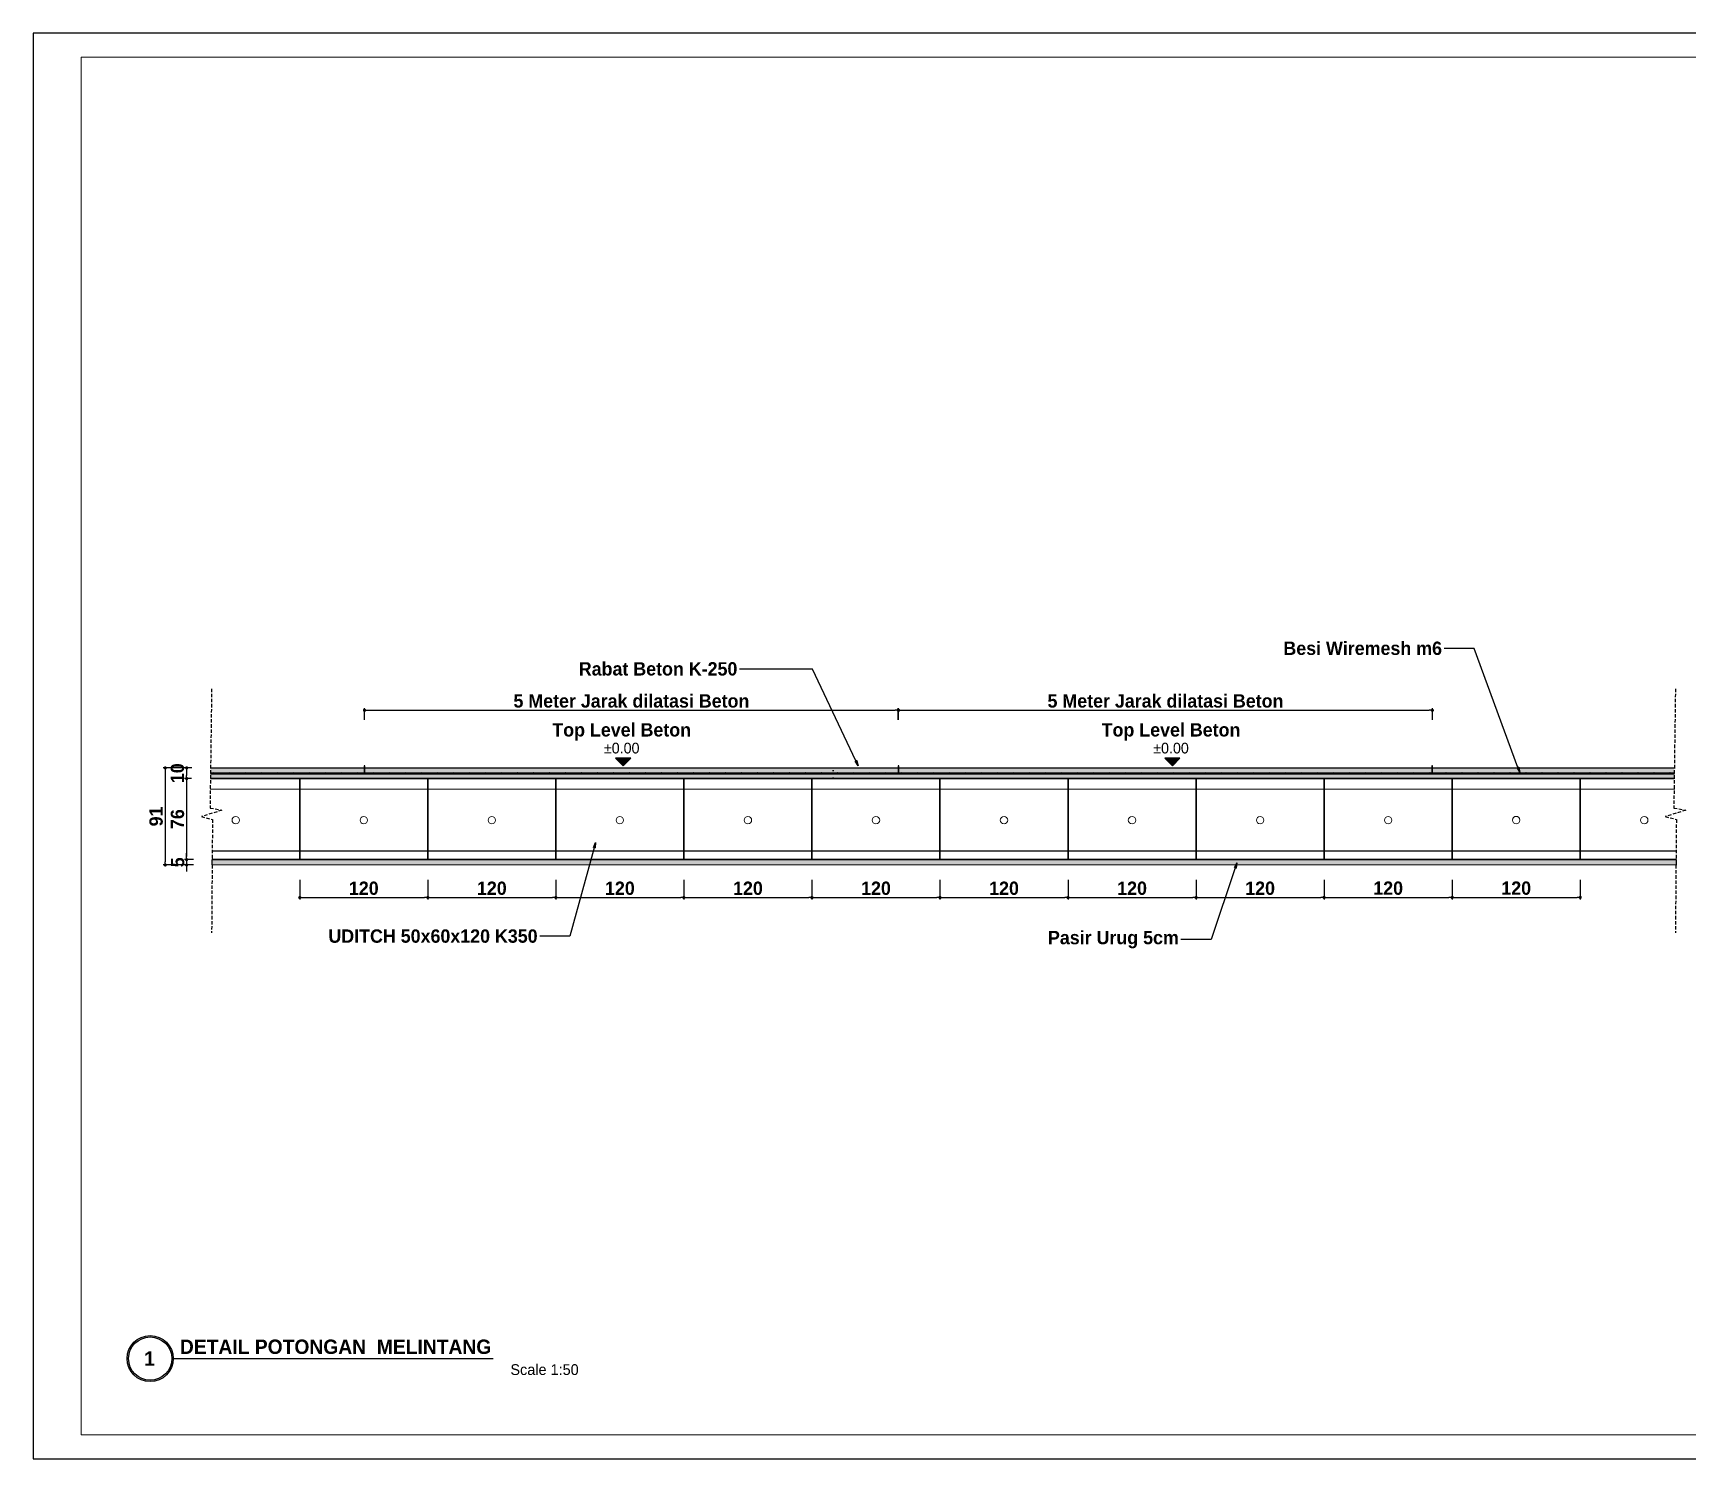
# Model space of a CAD drawing. Header units: centimetres. Extents: x -292707 to 138715, y -53922 to 66277.
# Drawn here: x 20275 to 21828, y -13009 to -11672 of the extents above; entities that cross this region are included whole.
import ezdxf
from ezdxf import colors
from ezdxf.entities.mleader import LeaderData, LeaderLine
from ezdxf.math import Vec2, Vec3

# ---------------------------------------------------------------- set-up
doc = ezdxf.new("R2010")
doc.units = ezdxf.units.CM
doc.linetypes.add('HIDDEN', pattern=[9.525, 6.35, -3.175])
for name, color, linetype in [('A-ALINE-3', 111, 'Continuous'), ('A-ALINE-4', 113, 'Continuous'), ('A-ALINE-7', 119, 'Continuous'), ('A-ANNOTATION', 144, 'Continuous'), ('A-DIM', 157, 'Continuous'), ('A-TEXT', 254, 'Continuous')]:
    doc.layers.add(name, color=color, linetype=linetype)
for name, color, linetype, lineweight, true_color in [('A-FILL-1', 250, 'Continuous', 0, 0x333333), ('A-FILL-2', 7, 'Continuous', 0, 0x4d4d4d), ('A-FILL-3', 7, 'Continuous', 0, 0x666666), ('A-FILL-7', 7, 'Continuous', 0, 0xcccccc)]:
    doc.layers.add(name, color=color, linetype=linetype, lineweight=lineweight, true_color=true_color)
doc.styles.add('Scale 50', font='GOTHICB.TTF', dxfattribs={"height": 12.5})
doc.styles.add('Scale 80', font='GOTHICB.TTF', dxfattribs={"height": 20})
doc.dimstyles.new('Scale 50', dxfattribs={"dimscale": 0, "dimtxt": 7.5, "dimasz": 3, "dimexe": 2, "dimexo": 2, "dimgap": 2, "dimtad": 1, "dimdec": 0, "dimtxsty": 'Scale 50', "dimblk": 'DOT', "dimcen": 2.5, "dimclrd": 256, "dimclre": 256, "dimclrt": 254, "dimadec": 0, "dimazin": 0, "dimtfac": 1, "dimtdec": 0, "dimtmove": 0, "dimatfit": 3, "dimldrblk": 'DOTSMALL', "dimfxl": 1, "dimtfillclr": 256, "dimlwd": -1, "dimlwe": -1, "dimarcsym": 0})

# ---------------------------------------------------------------- blocks, each defined once
blk = doc.blocks.new('A$Cee8faf8f')
at = {"layer": 'A-FILL-7'}
h = blk.add_hatch(color=256, dxfattribs=at)
h.dxf.hatch_style = 1
edge = h.paths.add_edge_path()
edge.add_arc((0.6, 0.6), 0.6, 0, 360)
at = {"layer": 'A-FILL-1', "ltscale": 0.25}
blk.add_circle((0.6, 0.6), 0.6, dxfattribs=at)
blk = doc.blocks.new('GFDFGGFDG')
at = {"ltscale": 0.25}
blk.add_lwpolyline([(14867.5, -12200.6), (14987.5, -12200.6), (14987.5, -12276.6), (14867.5, -12276.6)], close=True, dxfattribs=at)
at = {"layer": 'A-ALINE-3', "ltscale": 0.25}
blk.add_lwpolyline([(14867.5, -12276.6), (14987.5, -12276.6), (14987.5, -12268.6), (14867.5, -12268.6)], close=True, dxfattribs=at)
at = {"layer": 'A-FILL-2'}
for p, q in [((14867.5, -12200.6), (14870.5, -12200.6)), ((14867.5, -12210.6), (14867.5, -12200.6)), ((14896, -12200.6), (14870.5, -12200.6)), ((14899, -12200.6), (14896, -12200.6)), ((14924.5, -12200.6), (14899, -12200.6)), ((14924.5, -12200.6), (14927.5, -12200.6)), ((14927.5, -12200.6), (14930.5, -12200.6)), ((14956, -12200.6), (14930.5, -12200.6)), ((14959, -12200.6), (14956, -12200.6)), ((14984.5, -12200.6), (14959, -12200.6)), ((14984.5, -12200.6), (14987.5, -12200.6)), ((14987.5, -12200.6), (14987.5, -12210.6)), ((14867.5, -12210.6), (14870.5, -12210.6)), ((14867.5, -12210.6), (14867.5, -12260.6)), ((14870.5, -12210.6), (14896, -12210.6)), ((14899, -12210.6), (14896, -12210.6)), ((14899, -12210.6), (14924.5, -12210.6)), ((14924.5, -12210.6), (14927.5, -12210.6)), ((14927.5, -12210.6), (14930.5, -12210.6)), ((14930.5, -12210.6), (14956, -12210.6)), ((14959, -12210.6), (14956, -12210.6)), ((14959, -12210.6), (14984.5, -12210.6)), ((14984.5, -12210.6), (14987.5, -12210.6)), ((14987.5, -12210.6), (14987.5, -12260.6)), ((14867.5, -12268.6), (14867.5, -12260.6)), ((14987.5, -12268.6), (14987.5, -12260.6)), ((14867.5, -12268.6), (14867.5, -12269.6)), ((14924, -12268.6), (14867.5, -12268.6)), ((14867.5, -12269.6), (14867.5, -12276.6)), ((14867.5, -12276.6), (14987.5, -12276.6)), ((14924, -12268.6), (14931, -12268.6)), ((14987.5, -12268.6), (14931, -12268.6)), ((14987.5, -12269.6), (14987.5, -12268.6)), ((14987.5, -12269.6), (14987.5, -12276.6))]:
    blk.add_line(p, q, dxfattribs=at)
at = {"layer": 'A-FILL-2', "ltscale": 0.25}
blk.add_circle((14927.5, -12239.6), 3.5, dxfattribs=at)
blk = doc.blocks.new('jhgkjhkjhkjh')
at = {"layer": 'A-FILL-1', "ltscale": 0.25}
blk.add_lwpolyline([(-1286.61, 931.53), (-933.61, 931.53), (-933.61, 1218.53), (-1286.61, 1218.53)], close=True, dxfattribs=at)
at = {"layer": 'Defpoints'}
blk.add_lwpolyline([(-1296.61, 926.53), (-876.61, 926.53), (-876.61, 1223.53), (-1296.61, 1223.53)], close=True, dxfattribs=at)
blk = doc.blocks.new('*U587')
at = {"layer": 'A-ANNOTATION'}
h = blk.add_hatch(color=256, dxfattribs=at)
h.dxf.hatch_style = 1
h.paths.add_polyline_path([(62379.6, 26197.9, 1), (62443.6, 26197.9, 1)])
h.paths.add_polyline_path([(62441.6, 26197.9, -1), (62381.6, 26197.9, -1)], flags=16)
blk.add_lwpolyline([(62443.6, 26197.9), (62887.8, 26197.9)], dxfattribs=at)
for radius in [32, 30]:
    blk.add_circle((62411.6, 26197.9), radius, dxfattribs=at)
blk = doc.blocks.new('A$Cb77c0ee4')
at = {"layer": 'A-ANNOTATION'}
h = blk.add_hatch(color=256, dxfattribs=at)
h.dxf.hatch_style = 1
h.paths.add_polyline_path([(3, 1.5), (0, 1.5), (1.5, 0)])
edge = h.paths.add_edge_path(flags=17)
edge.add_line((3, 1.5), (0, 1.5))
for points in [[(3, 1.5), (0, 1.5)], [(3, 1.5), (0, 1.5), (1.5, 0), (3, 1.5)]]:
    blk.add_lwpolyline(points, dxfattribs=at)
blk = doc.blocks.new('_Dot')
at = {"color": 0, "linetype": 'ByBlock', "lineweight": -2}
blk.add_line((-0.5, 0), (-1, 0), dxfattribs=at)
at = {"color": 0, "linetype": 'ByBlock', "const_width": 0.5}
blk.add_lwpolyline([(-0.25, 0, 1), (0.25, 0, 1)], format="xyb", close=True, dxfattribs=at)
blk = doc.blocks.new('*D889')
at = {"layer": 'A-DIM', "ltscale": 0.25, "transparency": 16777216}
for p, q in [((20525.1, -12466), (20525.1, -12484.5)), ((20645.1, -12466), (20645.1, -12484.5)), ((20528.1, -12482.5), (20642.1, -12482.5))]:
    blk.add_line(p, q, dxfattribs=at)
at = {"layer": 'Defpoints', "color": 0, "ltscale": 0.25, "transparency": 16777216}
for p in [(20525.1, -12464), (20645.1, -12464), (20645.1, -12482.5)]:
    blk.add_point(p, dxfattribs=at)
at = {"layer": 'A-DIM', "ltscale": 0.25, "transparency": 16777216, "xscale": 3, "yscale": 3, "zscale": 3, "rotation": 180}
blk.add_blockref('_Dot', (20525.1, -12482.5), dxfattribs=at)
at = {"layer": 'A-DIM', "ltscale": 0.25, "transparency": 16777216, "xscale": 3, "yscale": 3, "zscale": 3}
blk.add_blockref('_Dot', (20645.1, -12482.5), dxfattribs=at)
at = {"layer": 'A-DIM', "color": 254, "ltscale": 0.25, "transparency": 16777216, "insert": (20585.1, -12473.9), "char_height": 12.5, "attachment_point": 5, "style": 'Scale 50'}
blk.add_mtext('120', dxfattribs=at)
blk = doc.blocks.new('_DotSmall')
at = {"color": 0, "linetype": 'ByBlock', "const_width": 0.5}
blk.add_lwpolyline([(-0.0625, 0, 1), (0.0625, 0, 1)], format="xyb", close=True, dxfattribs=at)
blk = doc.blocks.new('*D890')
at = {"layer": 'A-DIM', "ltscale": 5, "transparency": 16777216}
for p, q in [((20645.1, -12466), (20645.1, -12484.5)), ((20765.1, -12466), (20765.1, -12484.5)), ((20648.1, -12482.5), (20762.1, -12482.5))]:
    blk.add_line(p, q, dxfattribs=at)
at = {"layer": 'Defpoints', "color": 0, "ltscale": 5, "transparency": 16777216}
for p in [(20645.1, -12464), (20765.1, -12464), (20765.1, -12482.5)]:
    blk.add_point(p, dxfattribs=at)
at = {"layer": 'A-DIM', "ltscale": 5, "transparency": 16777216, "xscale": 3, "yscale": 3, "zscale": 3, "rotation": 180}
blk.add_blockref('_Dot', (20645.1, -12482.5), dxfattribs=at)
at = {"layer": 'A-DIM', "ltscale": 5, "transparency": 16777216, "xscale": 3, "yscale": 3, "zscale": 3}
blk.add_blockref('_Dot', (20765.1, -12482.5), dxfattribs=at)
at = {"layer": 'A-DIM', "color": 254, "ltscale": 5, "transparency": 16777216, "insert": (20705.1, -12473.9), "char_height": 12.5, "attachment_point": 5, "style": 'Scale 50'}
blk.add_mtext('120', dxfattribs=at)
blk = doc.blocks.new('*D895')
at = {"layer": 'A-DIM', "ltscale": 5, "transparency": 16777216}
for p, q in [((20765.1, -12466), (20765.1, -12484.5)), ((20885.1, -12466), (20885.1, -12484.5)), ((20768.1, -12482.5), (20882.1, -12482.5))]:
    blk.add_line(p, q, dxfattribs=at)
at = {"layer": 'Defpoints', "color": 0, "ltscale": 5, "transparency": 16777216}
for p in [(20765.1, -12464), (20885.1, -12464), (20885.1, -12482.5)]:
    blk.add_point(p, dxfattribs=at)
at = {"layer": 'A-DIM', "ltscale": 5, "transparency": 16777216, "xscale": 3, "yscale": 3, "zscale": 3, "rotation": 180}
blk.add_blockref('_Dot', (20765.1, -12482.5), dxfattribs=at)
at = {"layer": 'A-DIM', "ltscale": 5, "transparency": 16777216, "xscale": 3, "yscale": 3, "zscale": 3}
blk.add_blockref('_Dot', (20885.1, -12482.5), dxfattribs=at)
at = {"layer": 'A-DIM', "color": 254, "ltscale": 5, "transparency": 16777216, "insert": (20825.1, -12473.9), "char_height": 12.5, "attachment_point": 5, "style": 'Scale 50'}
blk.add_mtext('120', dxfattribs=at)
blk = doc.blocks.new('*D896')
at = {"layer": 'A-DIM', "ltscale": 5, "transparency": 16777216}
for p, q in [((20885.1, -12466), (20885.1, -12484.5)), ((21005.1, -12466), (21005.1, -12484.5)), ((20888.1, -12482.5), (21002.1, -12482.5))]:
    blk.add_line(p, q, dxfattribs=at)
at = {"layer": 'Defpoints', "color": 0, "ltscale": 5, "transparency": 16777216}
for p in [(20885.1, -12464), (21005.1, -12464), (21005.1, -12482.5)]:
    blk.add_point(p, dxfattribs=at)
at = {"layer": 'A-DIM', "ltscale": 5, "transparency": 16777216, "xscale": 3, "yscale": 3, "zscale": 3, "rotation": 180}
blk.add_blockref('_Dot', (20885.1, -12482.5), dxfattribs=at)
at = {"layer": 'A-DIM', "ltscale": 5, "transparency": 16777216, "xscale": 3, "yscale": 3, "zscale": 3}
blk.add_blockref('_Dot', (21005.1, -12482.5), dxfattribs=at)
at = {"layer": 'A-DIM', "color": 254, "ltscale": 5, "transparency": 16777216, "insert": (20945.1, -12473.9), "char_height": 12.5, "attachment_point": 5, "style": 'Scale 50'}
blk.add_mtext('120', dxfattribs=at)
blk = doc.blocks.new('*D897')
at = {"layer": 'A-DIM', "ltscale": 5, "transparency": 16777216}
for p, q in [((21005.1, -12466), (21005.1, -12484.5)), ((21125.1, -12466), (21125.1, -12484.5)), ((21008.1, -12482.5), (21122.1, -12482.5))]:
    blk.add_line(p, q, dxfattribs=at)
at = {"layer": 'Defpoints', "color": 0, "ltscale": 5, "transparency": 16777216}
for p in [(21005.1, -12464), (21125.1, -12464), (21125.1, -12482.5)]:
    blk.add_point(p, dxfattribs=at)
at = {"layer": 'A-DIM', "ltscale": 5, "transparency": 16777216, "xscale": 3, "yscale": 3, "zscale": 3, "rotation": 180}
blk.add_blockref('_Dot', (21005.1, -12482.5), dxfattribs=at)
at = {"layer": 'A-DIM', "ltscale": 5, "transparency": 16777216, "xscale": 3, "yscale": 3, "zscale": 3}
blk.add_blockref('_Dot', (21125.1, -12482.5), dxfattribs=at)
at = {"layer": 'A-DIM', "color": 254, "ltscale": 5, "transparency": 16777216, "insert": (21065.1, -12473.9), "char_height": 12.5, "attachment_point": 5, "style": 'Scale 50'}
blk.add_mtext('120', dxfattribs=at)
blk = doc.blocks.new('*D898')
at = {"layer": 'A-DIM', "ltscale": 5, "transparency": 16777216}
for p, q in [((21125.1, -12466), (21125.1, -12484.5)), ((21245.1, -12466), (21245.1, -12484.5)), ((21128.1, -12482.5), (21242.1, -12482.5))]:
    blk.add_line(p, q, dxfattribs=at)
at = {"layer": 'Defpoints', "color": 0, "ltscale": 5, "transparency": 16777216}
for p in [(21125.1, -12464), (21245.1, -12464), (21245.1, -12482.5)]:
    blk.add_point(p, dxfattribs=at)
at = {"layer": 'A-DIM', "ltscale": 5, "transparency": 16777216, "xscale": 3, "yscale": 3, "zscale": 3, "rotation": 180}
blk.add_blockref('_Dot', (21125.1, -12482.5), dxfattribs=at)
at = {"layer": 'A-DIM', "ltscale": 5, "transparency": 16777216, "xscale": 3, "yscale": 3, "zscale": 3}
blk.add_blockref('_Dot', (21245.1, -12482.5), dxfattribs=at)
at = {"layer": 'A-DIM', "color": 254, "ltscale": 5, "transparency": 16777216, "insert": (21185.1, -12473.9), "char_height": 12.5, "attachment_point": 5, "style": 'Scale 50'}
blk.add_mtext('120', dxfattribs=at)
blk = doc.blocks.new('*D899')
at = {"layer": 'A-DIM', "ltscale": 5, "transparency": 16777216}
for p, q in [((21245.1, -12466), (21245.1, -12484.5)), ((21365.1, -12466), (21365.1, -12484.5)), ((21248.1, -12482.5), (21362.1, -12482.5))]:
    blk.add_line(p, q, dxfattribs=at)
at = {"layer": 'Defpoints', "color": 0, "ltscale": 5, "transparency": 16777216}
for p in [(21245.1, -12464), (21365.1, -12464), (21365.1, -12482.5)]:
    blk.add_point(p, dxfattribs=at)
at = {"layer": 'A-DIM', "ltscale": 5, "transparency": 16777216, "xscale": 3, "yscale": 3, "zscale": 3, "rotation": 180}
blk.add_blockref('_Dot', (21245.1, -12482.5), dxfattribs=at)
at = {"layer": 'A-DIM', "ltscale": 5, "transparency": 16777216, "xscale": 3, "yscale": 3, "zscale": 3}
blk.add_blockref('_Dot', (21365.1, -12482.5), dxfattribs=at)
at = {"layer": 'A-DIM', "color": 254, "ltscale": 5, "transparency": 16777216, "insert": (21305.1, -12473.9), "char_height": 12.5, "attachment_point": 5, "style": 'Scale 50'}
blk.add_mtext('120', dxfattribs=at)
blk = doc.blocks.new('*D900')
at = {"layer": 'A-DIM', "ltscale": 5, "transparency": 16777216}
for p, q in [((21365.1, -12466), (21365.1, -12484.5)), ((21485.1, -12466), (21485.1, -12484.5)), ((21368.1, -12482.5), (21482.1, -12482.5))]:
    blk.add_line(p, q, dxfattribs=at)
at = {"layer": 'Defpoints', "color": 0, "ltscale": 5, "transparency": 16777216}
for p in [(21365.1, -12464), (21485.1, -12464), (21485.1, -12482.5)]:
    blk.add_point(p, dxfattribs=at)
at = {"layer": 'A-DIM', "ltscale": 5, "transparency": 16777216, "xscale": 3, "yscale": 3, "zscale": 3, "rotation": 180}
blk.add_blockref('_Dot', (21365.1, -12482.5), dxfattribs=at)
at = {"layer": 'A-DIM', "ltscale": 5, "transparency": 16777216, "xscale": 3, "yscale": 3, "zscale": 3}
blk.add_blockref('_Dot', (21485.1, -12482.5), dxfattribs=at)
at = {"layer": 'A-DIM', "color": 254, "ltscale": 5, "transparency": 16777216, "insert": (21425.1, -12473.9), "char_height": 12.5, "attachment_point": 5, "style": 'Scale 50'}
blk.add_mtext('120', dxfattribs=at)
blk = doc.blocks.new('*D901')
at = {"layer": 'A-DIM', "ltscale": 5, "transparency": 16777216}
for p, q in [((21485.1, -12465.9), (21485.1, -12484.4)), ((21605.1, -12465.9), (21605.1, -12484.4)), ((21488.1, -12482.4), (21602.1, -12482.4))]:
    blk.add_line(p, q, dxfattribs=at)
at = {"layer": 'Defpoints', "color": 0, "ltscale": 5, "transparency": 16777216}
for p in [(21485.1, -12463.9), (21605.1, -12463.9), (21605.1, -12482.4)]:
    blk.add_point(p, dxfattribs=at)
at = {"layer": 'A-DIM', "ltscale": 5, "transparency": 16777216, "xscale": 3, "yscale": 3, "zscale": 3, "rotation": 180}
blk.add_blockref('_Dot', (21485.1, -12482.4), dxfattribs=at)
at = {"layer": 'A-DIM', "ltscale": 5, "transparency": 16777216, "xscale": 3, "yscale": 3, "zscale": 3}
blk.add_blockref('_Dot', (21605.1, -12482.4), dxfattribs=at)
at = {"layer": 'A-DIM', "color": 254, "ltscale": 5, "transparency": 16777216, "insert": (21545.1, -12473.8), "char_height": 12.5, "attachment_point": 5, "style": 'Scale 50'}
blk.add_mtext('120', dxfattribs=at)
blk = doc.blocks.new('*D902')
at = {"layer": 'A-DIM', "ltscale": 5, "transparency": 16777216}
for p, q in [((21605.1, -12465.9), (21605.1, -12484.4)), ((21725.1, -12465.9), (21725.1, -12484.4)), ((21608.1, -12482.4), (21722.1, -12482.4))]:
    blk.add_line(p, q, dxfattribs=at)
at = {"layer": 'Defpoints', "color": 0, "ltscale": 5, "transparency": 16777216}
for p in [(21605.1, -12463.9), (21725.1, -12463.9), (21725.1, -12482.4)]:
    blk.add_point(p, dxfattribs=at)
at = {"layer": 'A-DIM', "ltscale": 5, "transparency": 16777216, "xscale": 3, "yscale": 3, "zscale": 3, "rotation": 180}
blk.add_blockref('_Dot', (21605.1, -12482.4), dxfattribs=at)
at = {"layer": 'A-DIM', "ltscale": 5, "transparency": 16777216, "xscale": 3, "yscale": 3, "zscale": 3}
blk.add_blockref('_Dot', (21725.1, -12482.4), dxfattribs=at)
at = {"layer": 'A-DIM', "color": 254, "ltscale": 5, "transparency": 16777216, "insert": (21665.1, -12473.8), "char_height": 12.5, "attachment_point": 5, "style": 'Scale 50'}
blk.add_mtext('120', dxfattribs=at)
blk = doc.blocks.new('*D903')
at = {"layer": 'A-DIM', "ltscale": 5, "transparency": 16777216}
for p, q in [((20585.8, -12315.9), (20585.8, -12305)), ((20588.8, -12307), (21083, -12307)), ((21086, -12315.9), (21086, -12305))]:
    blk.add_line(p, q, dxfattribs=at)
at = {"layer": 'Defpoints', "color": 0, "ltscale": 5, "transparency": 16777216}
for p in [(21086, -12307), (20585.8, -12317.9), (21086, -12317.9)]:
    blk.add_point(p, dxfattribs=at)
at = {"layer": 'A-DIM', "ltscale": 5, "transparency": 16777216, "xscale": 3, "yscale": 3, "zscale": 3, "rotation": 180}
blk.add_blockref('_Dot', (20585.8, -12307), dxfattribs=at)
at = {"layer": 'A-DIM', "ltscale": 5, "transparency": 16777216, "xscale": 3, "yscale": 3, "zscale": 3}
blk.add_blockref('_Dot', (21086, -12307), dxfattribs=at)
at = {"layer": 'A-DIM', "color": 254, "ltscale": 5, "transparency": 16777216, "insert": (20835.9, -12298.3), "char_height": 12.5, "width": 259.105, "attachment_point": 5, "style": 'Scale 50'}
blk.add_mtext('5 Meter Jarak dilatasi Beton', dxfattribs=at)
blk = doc.blocks.new('*D904')
at = {"layer": 'A-DIM', "ltscale": 5, "transparency": 16777216}
for p, q in [((21086.3, -12315.9), (21086.3, -12305)), ((21089.3, -12307), (21583.5, -12307)), ((21586.5, -12315.9), (21586.5, -12305))]:
    blk.add_line(p, q, dxfattribs=at)
at = {"layer": 'Defpoints', "color": 0, "ltscale": 5, "transparency": 16777216}
for p in [(21586.5, -12307), (21086.3, -12317.9), (21586.5, -12317.9)]:
    blk.add_point(p, dxfattribs=at)
at = {"layer": 'A-DIM', "ltscale": 5, "transparency": 16777216, "xscale": 3, "yscale": 3, "zscale": 3, "rotation": 180}
blk.add_blockref('_Dot', (21086.3, -12307), dxfattribs=at)
at = {"layer": 'A-DIM', "ltscale": 5, "transparency": 16777216, "xscale": 3, "yscale": 3, "zscale": 3}
blk.add_blockref('_Dot', (21586.5, -12307), dxfattribs=at)
at = {"layer": 'A-DIM', "color": 254, "ltscale": 5, "transparency": 16777216, "insert": (21336.4, -12298.3), "char_height": 12.5, "width": 292.56, "attachment_point": 5, "style": 'Scale 50'}
blk.add_mtext('5 Meter Jarak dilatasi Beton', dxfattribs=at)
blk = doc.blocks.new('_Closed')
at = {"color": 0, "linetype": 'ByBlock', "lineweight": -2}
for p, q in [((-1, 0.17), (0, 0)), ((-1, 0.17), (-1, -0.17)), ((0, 0), (-1, -0.17)), ((0, 0), (-1, 0))]:
    blk.add_line(p, q, dxfattribs=at)
blk = doc.blocks.new('*D891')
at = {"layer": 'A-DIM', "ltscale": 5, "transparency": 16777216}
for p, q in [((20423.9, -12361), (20417.1, -12361)), ((20423.7, -12371), (20417.1, -12371)), ((20419.1, -12364), (20419.1, -12368))]:
    blk.add_line(p, q, dxfattribs=at)
at = {"layer": 'Defpoints', "color": 0, "ltscale": 5, "transparency": 16777216}
for p in [(20419.1, -12371), (20425.7, -12371), (20425.9, -12361)]:
    blk.add_point(p, dxfattribs=at)
at = {"layer": 'A-DIM', "ltscale": 5, "transparency": 16777216, "xscale": 3, "yscale": 3, "zscale": 3}
for p, rotation in [((20419.1, -12361), 90), ((20419.1, -12371), 270)]:
    blk.add_blockref('_Dot', p, dxfattribs=dict(at, rotation=rotation))
at = {"layer": 'A-DIM', "color": 254, "ltscale": 5, "transparency": 16777216, "insert": (20410.5, -12366), "char_height": 12.5, "attachment_point": 5, "rotation": 90, "style": 'Scale 50'}
blk.add_mtext('10', dxfattribs=at)
blk = doc.blocks.new('*D892')
at = {"layer": 'A-DIM', "ltscale": 5, "transparency": 16777216}
for p, q in [((20423.7, -12371), (20417.1, -12371)), ((20419.1, -12374), (20419.1, -12444)), ((20425.4, -12447), (20417.1, -12447))]:
    blk.add_line(p, q, dxfattribs=at)
at = {"layer": 'Defpoints', "color": 0, "ltscale": 5, "transparency": 16777216}
for p in [(20425.7, -12371), (20419.1, -12447), (20427.4, -12447)]:
    blk.add_point(p, dxfattribs=at)
at = {"layer": 'A-DIM', "ltscale": 5, "transparency": 16777216, "xscale": 3, "yscale": 3, "zscale": 3}
for p, rotation in [((20419.1, -12371), 90), ((20419.1, -12447), 270)]:
    blk.add_blockref('_Dot', p, dxfattribs=dict(at, rotation=rotation))
at = {"layer": 'A-DIM', "color": 254, "ltscale": 5, "transparency": 16777216, "insert": (20410.5, -12409), "char_height": 12.5, "attachment_point": 5, "rotation": 90, "style": 'Scale 50'}
blk.add_mtext('76', dxfattribs=at)
blk = doc.blocks.new('*D893')
at = {"layer": 'A-DIM', "ltscale": 5, "transparency": 16777216}
for p, q in [((20425.4, -12447), (20417.1, -12447)), ((20419.1, -12444), (20419.1, -12441)), ((20419.1, -12447), (20419.1, -12452)), ((20425.4, -12452), (20417.1, -12452)), ((20419.1, -12455), (20419.1, -12458))]:
    blk.add_line(p, q, dxfattribs=at)
at = {"layer": 'Defpoints', "color": 0, "ltscale": 5, "transparency": 16777216}
for p in [(20427.4, -12447), (20419.1, -12452), (20427.4, -12452)]:
    blk.add_point(p, dxfattribs=at)
at = {"layer": 'A-DIM', "ltscale": 5, "transparency": 16777216, "xscale": 3, "yscale": 3, "zscale": 3}
for p, rotation in [((20419.1, -12447), 270), ((20419.1, -12452), 90)]:
    blk.add_blockref('_Dot', p, dxfattribs=dict(at, rotation=rotation))
at = {"layer": 'A-DIM', "color": 254, "ltscale": 5, "transparency": 16777216, "insert": (20410.7, -12449.5), "char_height": 12.5, "attachment_point": 5, "rotation": 90, "style": 'Scale 50'}
blk.add_mtext('5', dxfattribs=at)
blk = doc.blocks.new('*D894')
at = {"layer": 'A-DIM', "ltscale": 5, "transparency": 16777216}
for p, q in [((20423.9, -12361), (20397.1, -12361)), ((20399.1, -12364), (20399.1, -12449)), ((20423.9, -12452), (20397.1, -12452))]:
    blk.add_line(p, q, dxfattribs=at)
at = {"layer": 'Defpoints', "color": 0, "ltscale": 5, "transparency": 16777216}
for p in [(20425.9, -12361), (20399.1, -12452), (20425.9, -12452)]:
    blk.add_point(p, dxfattribs=at)
at = {"layer": 'A-DIM', "ltscale": 5, "transparency": 16777216, "xscale": 3, "yscale": 3, "zscale": 3}
for p, rotation in [((20399.1, -12361), 90), ((20399.1, -12452), 270)]:
    blk.add_blockref('_Dot', p, dxfattribs=dict(at, rotation=rotation))
at = {"layer": 'A-DIM', "color": 254, "ltscale": 5, "transparency": 16777216, "insert": (20390.5, -12406.5), "char_height": 12.5, "attachment_point": 5, "rotation": 90, "style": 'Scale 50'}
blk.add_mtext('91', dxfattribs=at)

msp = doc.modelspace()

# ---------------------------------------------------------------- hatches: boundary and pattern name
at = {"ltscale": 5}
h = msp.add_hatch(dxfattribs=at)
h.set_pattern_fill('ANGLE', color=256)
h.set_pattern_definition([(0, (5492.428, -5e-12), (0, 6.985), [5.08, -1.905]), (90, (5492.428, -5e-12), (-6.985, 4e-16), [5.08, -1.905])])
h.paths.add_polyline_path([(21025.1, -12371), (21025.6, -12371), (21025.6, -12359), (21025.1, -12359)])
at = {"layer": 'A-FILL-2'}
h = msp.add_hatch(color=256, dxfattribs=at)
h.dxf.hatch_style = 1
h.paths.add_polyline_path([(20585.5, -12365), (20586, -12365), (20586, -12359), (20585.5, -12359)])
h = msp.add_hatch(color=256, dxfattribs=at)
h.dxf.hatch_style = 1
h.paths.add_polyline_path([(21086, -12365), (21086.5, -12365), (21086.5, -12359), (21086, -12359)])
h = msp.add_hatch(color=256, dxfattribs=at)
h.dxf.hatch_style = 1
h.paths.add_polyline_path([(21586, -12365), (21586.5, -12365), (21586.5, -12359), (21586, -12359)])
at = {"layer": 'A-FILL-3', "ltscale": 0.25}
h = msp.add_hatch(dxfattribs=at)
h.set_pattern_fill('AR-CONC', color=256, scale=0.09)
h.set_pattern_definition([(50, (-29314.906, 28055.769), (16.3966202, -1.4345177), [1.7145, -18.8595]), (355, (-29314.906, 28055.77), (-3.171908, 17.195116), [1.3716, -15.0876526]), (100.451445, (-29313.54, 28055.65), (13.2247122, 15.7605977), [1.457101, -16.028122]), (46.1842, (-29314.906, 28060.341), (24.3971137, -3.7838095), [2.57175, -28.28925]), (96.635558, (-29312.873, 28060.026), (21.366372, 22.268351), [2.185652, -24.042205]), (351.18415, (-29314.906, 28060.34), (21.366372, 22.268351), [2.057397, -22.631376]), (21, (-29312.62, 28059.198), (13.6452952, -9.2038678), [1.7145, -18.8595]), (326, (-29312.62, 28059.198), (5.5621826, 16.576917), [1.3716, -15.0876]), (71.451445, (-29311.483, 28058.431), (19.2074777, 7.3730492), [1.457101, -16.0280944]), (37.5, (-29314.906, 28055.769), (0.2779743, 7.6099535), [0, -14.90472, 0, -15.3162, 0, -15.14475]), (7.5, (-29314.906, 28055.769), (6.0137696, 9.0162517), [0, -8.73252, 0, -14.56182, 0, -5.77215]), (327.5, (-29320.004, 28055.769), (12.20315357, -0.51558696), [0, -5.715, 0, -17.8308, 0, -23.6601]), (317.5, (-29322.29, 28055.769), (13.3316263, 2.2883842), [0, -7.4295, 0, -11.84148, 0, -16.8021])])
h.paths.add_polyline_path([(21813.2, -12371), (21813.4, -12361), (20441.5, -12361), (20441.4, -12371)])
at = {"layer": 'A-FILL-7'}
h = msp.add_hatch(color=256, dxfattribs=at)
h.dxf.hatch_style = 1
h.paths.add_polyline_path([(21813.3, -12366.5), (21813.3, -12366), (20441.4, -12366), (20441.4, -12366.6)])

# ---------------------------------------------------------------- linework, layer by layer
at = {"ltscale": 0.25}
for points in [[(20441.4, -12371), (20525.1, -12371), (20525.1, -12447), (20443, -12447)], [(21814.9, -12447), (21725.1, -12447), (21725.1, -12371), (21813.2, -12371)]]:
    msp.add_lwpolyline(points, dxfattribs=at)
at = {"layer": 'A-ALINE-3', "ltscale": 0.25}
for points in [[(20443, -12447), (20525.1, -12447), (20525.1, -12439), (20443.1, -12439)], [(21814.9, -12439), (21725.1, -12439), (21725.1, -12447), (21814.9, -12447)]]:
    msp.add_lwpolyline(points, dxfattribs=at)
at = {"layer": 'A-ALINE-7', "ltscale": 5}
for points in [[(20585.5, -12365), (20586, -12365), (20586, -12359), (20585.5, -12359)], [(21086, -12365), (21086.5, -12365), (21086.5, -12359), (21086, -12359)], [(21586, -12365), (21586.5, -12365), (21586.5, -12359), (21586, -12359)]]:
    msp.add_lwpolyline(points, close=True, dxfattribs=at)
at = {"layer": 'A-FILL-2'}
for p, q in [((20462.1, -12371), (20441.4, -12371)), ((20462.1, -12371), (20465.1, -12371)), ((20465.1, -12371), (20468.1, -12371)), ((20493.6, -12371), (20468.1, -12371)), ((20496.6, -12371), (20493.6, -12371)), ((20522.1, -12371), (20496.6, -12371)), ((20522.1, -12371), (20525.1, -12371)), ((20525.1, -12371), (20525.1, -12381)), ((21725.1, -12371), (21728.1, -12371)), ((21725.1, -12381), (21725.1, -12371)), ((21753.6, -12371), (21728.1, -12371)), ((21756.6, -12371), (21753.6, -12371)), ((21782.1, -12371), (21756.6, -12371)), ((21782.1, -12371), (21785.1, -12371)), ((21785.1, -12371), (21788.1, -12371)), ((21813.6, -12371), (21788.1, -12371)), ((20441.2, -12381), (20462.1, -12381)), ((20462.1, -12381), (20465.1, -12381)), ((20465.1, -12381), (20468.1, -12381)), ((20468.1, -12381), (20493.6, -12381)), ((20496.6, -12381), (20493.6, -12381)), ((20496.6, -12381), (20522.1, -12381)), ((20522.1, -12381), (20525.1, -12381)), ((20525.1, -12381), (20525.1, -12431)), ((21725.1, -12381), (21728.1, -12381)), ((21725.1, -12381), (21725.1, -12431)), ((21728.1, -12381), (21753.6, -12381)), ((21756.6, -12381), (21753.6, -12381)), ((21756.6, -12381), (21782.1, -12381)), ((21782.1, -12381), (21785.1, -12381)), ((21785.1, -12381), (21788.1, -12381)), ((21788.1, -12381), (21813.6, -12381)), ((20525.1, -12439), (20525.1, -12431)), ((21725.1, -12439), (21725.1, -12431)), ((20443, -12447), (20525.1, -12447)), ((20461.6, -12439), (20443.1, -12439)), ((20461.6, -12439), (20468.6, -12439)), ((20525.1, -12439), (20468.6, -12439)), ((20525.1, -12440), (20525.1, -12439)), ((20525.1, -12440), (20525.1, -12447)), ((21725.1, -12439), (21725.1, -12440)), ((21781.6, -12439), (21725.1, -12439)), ((21725.1, -12440), (21725.1, -12447)), ((21725.1, -12447), (21814.9, -12447)), ((21781.6, -12439), (21788.6, -12439)), ((21814.9, -12439), (21788.6, -12439))]:
    msp.add_line(p, q, dxfattribs=at)
at = {"layer": 'A-FILL-2', "ltscale": 0.25}
for centre in [(20465.1, -12410), (21785.1, -12410)]:
    msp.add_circle(centre, 3.5, dxfattribs=at)
at = {"layer": 'A-TEXT', "linetype": 'HIDDEN', "ltscale": 0.5}
for points in [[(20442.5, -12286.8), (20441, -12398.6), (20452.1, -12400.7), (20432.9, -12406.6), (20443.3, -12409.3), (20442.5, -12515.5)], [(21814.3, -12286.8), (21812.8, -12398.6), (21824, -12400.7), (21804.7, -12406.6), (21815.2, -12409.3), (21814.3, -12515.5)]]:
    msp.add_lwpolyline(points, dxfattribs=at)
at = {"layer": 'A-TEXT', "ltscale": 0.25}
for points in [[(21813.3, -12366), (20441.4, -12366)], [(20441.4, -12366.6), (21813.3, -12366.5)], [(21813.2, -12370.9), (20441.4, -12371)], [(21813.2, -12370.9), (20441.4, -12371)], [(20441.5, -12361), (21813.4, -12361)]]:
    msp.add_lwpolyline(points, dxfattribs=at)

# ---------------------------------------------------------------- block references
at = {"ltscale": 0.25, "xscale": 4.711602529588466, "yscale": 4.711602529588466, "zscale": 4.711602529588466}
for p in [(20821.1, -12359), (21335.8, -12359)]:
    msp.add_blockref('A$Cb77c0ee4', p, dxfattribs=at)
for p in [(5657.6, -170.4), (5777.6, -170.4), (5897.6, -170.4), (6017.6, -170.4), (6137.6, -170.4), (6257.6, -170.4), (6377.6, -170.4), (6497.6, -170.4), (6617.6, -170.4), (6737.6, -170.3)]:
    msp.add_blockref('GFDFGGFDG', p)
at = {"layer": 'A-ALINE-7', "ltscale": 0.25, "xscale": 0.4999999999995392, "yscale": 0.4999999999995392, "zscale": 0.4999999999995392}
for p in [(20443.8, -12366), (20458.8, -12366), (20473.8, -12366), (20488.8, -12366), (20503.8, -12366), (20518.8, -12366), (20533.8, -12366), (20548.8, -12366), (20563.8, -12366), (20578.8, -12366), (20593.8, -12366), (20608.8, -12366), (20623.8, -12366), (20638.8, -12366), (20653.8, -12366), (20668.8, -12366), (20683.8, -12366), (20698.8, -12366), (20713.8, -12366), (20728.8, -12366), (20743.8, -12366), (20758.8, -12366), (20773.8, -12366), (20788.8, -12366), (20803.8, -12366), (20818.8, -12366), (20833.8, -12366), (20848.8, -12366), (20863.8, -12366), (20878.8, -12366), (20893.8, -12366), (20908.8, -12366), (20923.8, -12366), (20938.8, -12366), (20953.8, -12366), (20968.8, -12366), (20983.8, -12366), (20998.8, -12366), (21013.8, -12366), (21028.8, -12366), (21043.8, -12366), (21058.8, -12366), (21073.8, -12366), (21088.8, -12366), (21103.8, -12366), (21118.8, -12366), (21133.8, -12366), (21148.8, -12366), (21163.8, -12366), (21178.8, -12366), (21193.8, -12366), (21208.8, -12366), (21223.8, -12366), (21238.8, -12366), (21253.8, -12366), (21268.8, -12366), (21283.8, -12366), (21298.8, -12366), (21313.8, -12366), (21328.8, -12366), (21343.8, -12366), (21358.8, -12366), (21373.8, -12366), (21388.8, -12366), (21403.8, -12366), (21418.8, -12366), (21433.8, -12366), (21448.8, -12366), (21463.8, -12366), (21478.8, -12366), (21493.8, -12366), (21508.8, -12366), (21523.8, -12366), (21538.8, -12366), (21553.8, -12366), (21568.8, -12366), (21583.8, -12366), (21598.8, -12366), (21613.8, -12366), (21628.8, -12366), (21643.8, -12366), (21658.8, -12366), (21673.8, -12366), (21688.8, -12366), (21703.8, -12366), (21718.8, -12366), (21733.8, -12366), (21748.8, -12366), (21763.8, -12366), (21778.8, -12366), (21793.8, -12366), (21808.8, -12366)]:
    msp.add_blockref('A$Cee8faf8f', p, dxfattribs=at)
at = {"layer": 'A-TEXT'}
for name, p, xscale, yscale, zscale in [('jhgkjhkjhkjh', (26110, -17178.1), 4.5, 4.5, 4.5), ('*U587', (-21742.9, -30598.3), 0.6749999999999999, 0.6749999999999999, 0.6749999999999999)]:
    msp.add_blockref(name, p, dxfattribs=dict(at, xscale=xscale, yscale=yscale, zscale=zscale))

# ---------------------------------------------------------------- texts
at = {"ltscale": 0.25, "attachment_point": 5, "style": 'Scale 50'}
for s, insert, char_height in [('Top Level Beton', (20826.8, -12327.2), 12.5), ('Top Level Beton', (21341.6, -12327.2), 12.5), ('{\\fCentury Gothic|b0|i0|c0|p34;%%P0.00}', (20826.8, -12342.5), 10), ('{\\fCentury Gothic|b0|i0|c0|p34;%%P0.00}', (21341.6, -12342.5), 10)]:
    msp.add_mtext_dynamic_manual_height_columns(s, width=146.541, gutter_width=62.5, heights=[0], dxfattribs=dict(at, insert=insert, char_height=char_height))
at = {"layer": 'A-TEXT', "ltscale": 0.25, "style": 'Scale 80'}
for s, width, insert, char_height, attachment_point in [('DETAIL POTONGAN  MELINTANG', 425.871, (20704.6, -12903.7), 13.5, 6), ('1', 41.85, (20384.3, -12914.7), 13.5, 5), ('{\\fCentury Gothic|b0|i0|c0|p34;Scale 1:50}', 366.088, (20786.5, -12925.1), 10.125, 6)]:
    msp.add_mtext_dynamic_manual_height_columns(s, width=width, gutter_width=50.6, heights=[0], dxfattribs=dict(at, insert=insert, char_height=char_height, attachment_point=attachment_point))

# ---------------------------------------------------------------- dimensions: what is measured, and where the dimension line sits
at = {"layer": 'A-DIM', "ltscale": 5}
for base, p1, p2, picture, middle in [((21086, -12307), (20585.8, -12317.9), (21086, -12317.9), '*D903', (20835.9, -12298.3)), ((21586.5, -12307), (21086.3, -12317.9), (21586.5, -12317.9), '*D904', (21336.4, -12298.3))]:
    dim = msp.add_linear_dim(base=base, p1=p1, p2=p2, text='5 Meter Jarak dilatasi Beton', dimstyle='Scale 50', override={"dimscale": 1}, dxfattribs=at)
    dim.commit()
    dim.dimension.update_dxf_attribs({"geometry": picture, "text_midpoint": middle})
for base, p1, p2, override, picture, middle in [((20419.1, -12371), (20425.9, -12361), (20425.7, -12371), {"dimscale": 1}, '*D891', (20419.1, -12366)), ((20419.1, -12452), (20427.4, -12447), (20427.4, -12452), {"dimscale": 1, "dimtmove": 1}, '*D893', (20419.1, -12449.5))]:
    dim = msp.add_linear_dim(base=base, p1=p1, p2=p2, angle=90, dimstyle='Scale 50', override=override, dxfattribs=at)
    dim.commit()
    dim.dimension.update_dxf_attribs({"geometry": picture, "text_midpoint": middle, "dimtype": 160})
for base, p1, p2, override, picture, middle in [((20399.1, -12452), (20425.9, -12361), (20425.9, -12452), {"dimscale": 1}, '*D894', (20390.5, -12406.5)), ((20419.1, -12447), (20425.7, -12371), (20427.4, -12447), {"dimscale": 1, "dimtmove": 1}, '*D892', (20410.5, -12409))]:
    dim = msp.add_linear_dim(base=base, p1=p1, p2=p2, angle=90, dimstyle='Scale 50', override=override, dxfattribs=at)
    dim.commit()
    dim.dimension.update_dxf_attribs({"geometry": picture, "text_midpoint": middle})
at = {"layer": 'A-DIM', "ltscale": 0.25}
dim = msp.add_linear_dim(base=(20645.1, -12482.5), p1=(20525.1, -12464), p2=(20645.1, -12464), dimstyle='Scale 50', override={"dimscale": 1}, dxfattribs=at)
dim.commit()
dim.dimension.update_dxf_attribs({"geometry": '*D889', "text_midpoint": (20585.1, -12473.9)})
at = {"layer": 'A-DIM', "ltscale": 5}
for base, p1, p2, picture, middle in [((20765.1, -12482.5), (20645.1, -12464), (20765.1, -12464), '*D890', (20705.1, -12473.9)), ((20885.1, -12482.5), (20765.1, -12464), (20885.1, -12464), '*D895', (20825.1, -12473.9)), ((21005.1, -12482.5), (20885.1, -12464), (21005.1, -12464), '*D896', (20945.1, -12473.9)), ((21125.1, -12482.5), (21005.1, -12464), (21125.1, -12464), '*D897', (21065.1, -12473.9)), ((21245.1, -12482.5), (21125.1, -12464), (21245.1, -12464), '*D898', (21185.1, -12473.9)), ((21365.1, -12482.5), (21245.1, -12464), (21365.1, -12464), '*D899', (21305.1, -12473.9)), ((21485.1, -12482.5), (21365.1, -12464), (21485.1, -12464), '*D900', (21425.1, -12473.9)), ((21605.1, -12482.4), (21485.1, -12463.9), (21605.1, -12463.9), '*D901', (21545.1, -12473.8)), ((21725.1, -12482.4), (21605.1, -12463.9), (21725.1, -12463.9), '*D902', (21665.1, -12473.8))]:
    dim = msp.add_linear_dim(base=base, p1=p1, p2=p2, dimstyle='Scale 50', override={"dimscale": 1, "dimtmove": 1}, dxfattribs=at)
    dim.commit()
    dim.dimension.update_dxf_attribs({"geometry": picture, "text_midpoint": middle})

# ---------------------------------------------------------------- leaders
at = {"ltscale": 0.25}
ml = msp.add_multileader_mtext('Standard', dxfattribs=at)
ml.set_content('{\\C256;Besi Wiremesh m6}', color=254, style='Scale 50')
ml.set_leader_properties(color=256, linetype='ByLayer', lineweight=-1)
ml.set_arrow_properties(name='CLOSED')
ml.build(insert=Vec2(0, 0))
ml.multileader.update_dxf_attribs({"dogleg_length": 29.3, "arrow_head_size": 5})
ctx = ml.context
ctx.base_point, ctx.char_height, ctx.arrow_head_size, ctx.plane_origin = Vec3(21444.9, -12249), 12.5, 5, Vec3(21668.5, -12365.2)
notes = []
notes.append((ctx, [(0, (1, 1, 0), (21625.7, -12249), (-1, 0), 28.2, [(0, [(21668.5, -12365.2)], 0, [])])]))
ctx.mtext.insert, ctx.mtext.flow_direction = Vec3(21446.9, -12242.6), 5
ml = msp.add_multileader_mtext('Standard', dxfattribs=at)
ml.set_content('Rabat Beton K-250', color=254, style='Scale 50')
ml.set_leader_properties(color=256, linetype='ByLayer', lineweight=-1)
ml.set_arrow_properties(name='CLOSED')
ml.build(insert=Vec2(0, 0))
ml.multileader.update_dxf_attribs({"dogleg_length": 29.3, "arrow_head_size": 5})
ctx = ml.context
ctx.base_point, ctx.char_height, ctx.arrow_head_size, ctx.plane_origin = Vec3(20780.4, -12268.3), 12.5, 5, Vec3(21048.5, -12359)
ctx.text_align_type = 2
notes.append((ctx, [(0, (1, 1, 0), (21005.7, -12268.3), (-1, 0), 68.5, [(0, [(21048.5, -12359)], 0, [])])]))
ctx.mtext.insert, ctx.mtext.alignment, ctx.mtext.flow_direction = Vec3(20935.2, -12261.9), 3, 5
ml = msp.add_multileader_mtext('Standard', dxfattribs=at)
ml.set_content('UDITCH 50x60x120 K350', color=254, style='Scale 50')
ml.set_leader_properties(color=256, linetype='ByLayer', lineweight=-1)
ml.set_arrow_properties(name='CLOSED')
ml.build(insert=Vec2(0, 0))
ml.multileader.update_dxf_attribs({"dogleg_length": 29.3, "arrow_head_size": 5})
ctx = ml.context
ctx.base_point, ctx.char_height, ctx.arrow_head_size, ctx.plane_origin = Vec3(20549.4, -12518.8), 12.5, 5, Vec3(20802.4, -12446.9)
ctx.text_align_type = 2
notes.append((ctx, [(0, (1, 1, 0), (20778.2, -12518.8), (-1, 0), 28.2, [(0, [(20802.4, -12431)], 0, [])])]))
ctx.mtext.insert, ctx.mtext.alignment, ctx.mtext.flow_direction = Vec3(20748, -12512.4), 3, 5
ml = msp.add_multileader_mtext('Standard', dxfattribs=at)
ml.set_content('Pasir Urug 5cm', color=254, style='Scale 50')
ml.set_leader_properties(color=256, linetype='ByLayer', lineweight=-1)
ml.set_arrow_properties(name='CLOSED')
ml.build(insert=Vec2(0, 0))
ml.multileader.update_dxf_attribs({"dogleg_length": 29.3, "arrow_head_size": 5})
ctx = ml.context
ctx.base_point, ctx.char_height, ctx.arrow_head_size, ctx.plane_origin = Vec3(21225.1, -12521.9), 12.5, 5, Vec3(21403.4, -12450)
ctx.text_align_type = 2
notes.append((ctx, [(0, (1, 1, 0), (21379.1, -12521.9), (-1, 0), 28.2, [(0, [(21403.4, -12450)], 0, [])])]))
ctx.mtext.insert, ctx.mtext.alignment, ctx.mtext.flow_direction = Vec3(21348.9, -12513.8), 3, 5
for ctx, leaders in notes:
    for number, flags, end, landing, length, lines in leaders:
        leader = LeaderData()
        leader.index, (leader.has_last_leader_line, leader.has_dogleg_vector, leader.attachment_direction) = number, flags
        leader.last_leader_point, leader.dogleg_vector, leader.dogleg_length = Vec3(end), Vec3(landing), length
        for number, points, colour, breaks in lines:
            line = LeaderLine()
            line.index, line.vertices, line.color, line.breaks = number, Vec3.list(points), colors.encode_raw_color(colour), breaks
            leader.lines.append(line)
        ctx.leaders.append(leader)

# ---------------------------------------------------------------- next in the draw order: wipeouts: each hides what was drawn before it
msp.add_wipeout([(20443, -12447), (20443, -12452), (20507, -12452), (20507, -12447), (20443, -12447), (20443, -12452)])

# ---------------------------------------------------------------- next in the draw order: hatches: boundary and pattern name
h = msp.add_hatch()
h.set_pattern_fill('AR-SAND', color=256, scale=0.05)
h.set_pattern_definition([(37.5, (5670, -5e-12), (-0.08000156, 2.44706619), [0, -1.9304, 0, -2.159, 0, -2.06375]), (7.5, (5670, -5e-12), (2.2476164, 3.5841255), [0, -1.0414, 0, -1.7399, 0, -0.66675]), (327.5, (5668.438, -5e-12), (3.95496185, 0.00718592), [0, -0.635, 0, -2.286, 0, -2.9845]), (317.5, (5668.438, -5e-12), (3.81778226, 1.1146466), [0, -0.3175, 0, -1.4986, 0, -1.7145])])
h.paths.add_polyline_path([(20445.8, -12447), (20504.3, -12447), (20507, -12447), (21814.9, -12447), (21814.9, -12452.1), (20443, -12452), (20443, -12447)])

# ---------------------------------------------------------------- next in the draw order: linework, layer by layer
at = {"layer": 'A-ALINE-4', "ltscale": 0.25}
msp.add_lwpolyline([(20445.8, -12447), (20504.3, -12447), (20507, -12447), (21814.9, -12447), (21814.9, -12452.1), (20443, -12452), (20443, -12447), (20445.8, -12447)], dxfattribs=at)

doc.saveas('drawing.dxf')
